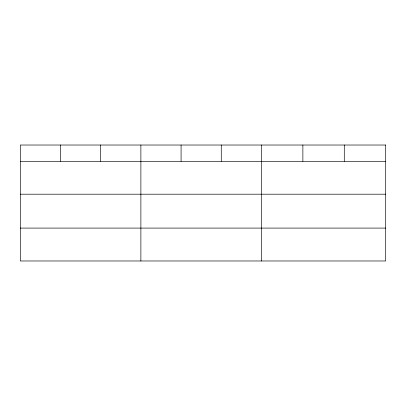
<?xml version="1.0" encoding="UTF-8"?>
<svg xmlns="http://www.w3.org/2000/svg" width="406" height="406" viewBox="0 0 406 406"><rect width="100%" height="100%" fill="white"/><g stroke="black" fill="none" stroke-linecap="round" stroke-linejoin="round"><path stroke-width="0.61" d="M20.3 161.304L385.7 161.304M20.3 194.195L385.7 194.195M20.3 228.086L385.7 228.086M344.288 145.023L344.288 161.304M302.876 145.023L302.876 161.304M261.464 145.023L261.464 260.977M221.27 145.023L221.27 161.304M181.076 145.023L181.076 161.304M140.882 145.023L140.882 260.977M100.688 145.023L100.688 161.304M60.494 145.023L60.494 161.304M385.7 145.023L20.3 145.023L20.3 260.977L385.7 260.977L385.7 145.023"/></g></svg>
